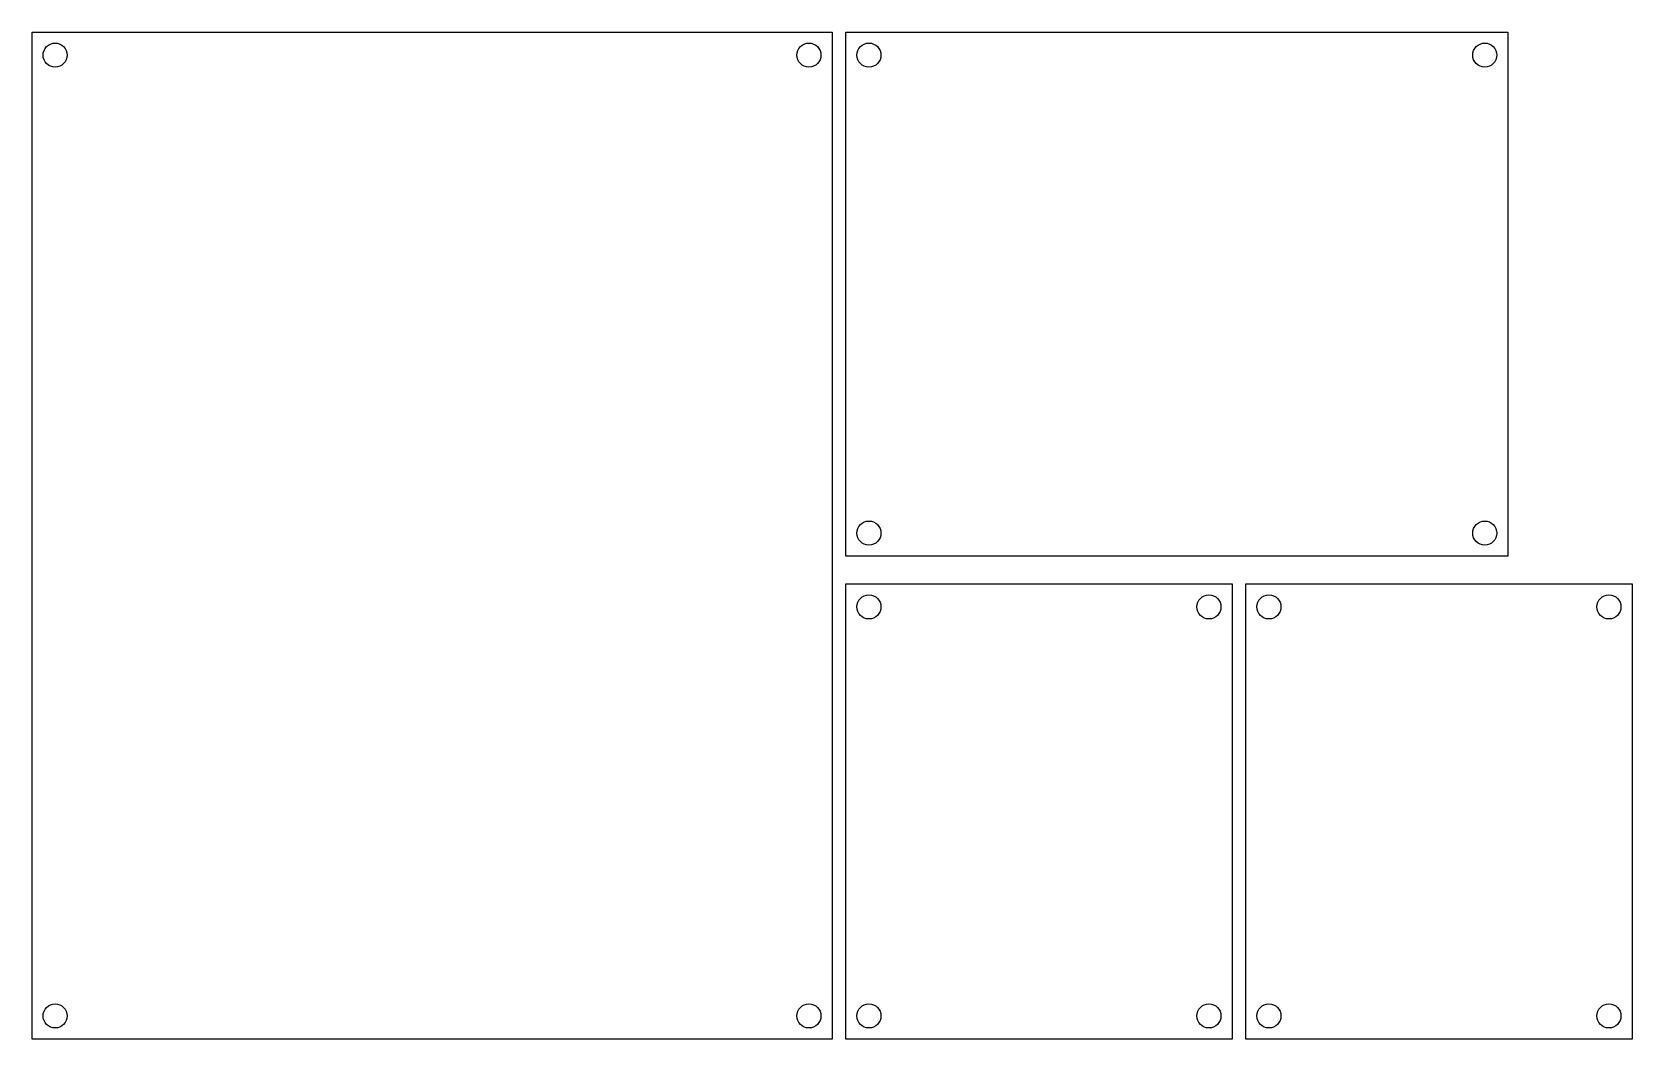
# Model space of a CAD drawing. Header units: millimetres. Extents: x 56 to 288, y -136 to 10.
import ezdxf

# ---------------------------------------------------------------- set-up
doc = ezdxf.new("R2010")
doc.units = ezdxf.units.MM

msp = doc.modelspace()

# ---------------------------------------------------------------- linework, layer by layer
at = {"color": 7, "linetype": 'Continuous', "lineweight": 25}
for p, q in [((55.84, -135.54), (55.84, 10.46)), ((55.84, 10.46), (171.84, 10.46)), ((171.84, 10.46), (171.84, -135.54)), ((173.84, 10.46), (269.84, 10.46)), ((173.84, -65.54), (173.84, 10.46)), ((269.84, 10.46), (269.84, -65.54)), ((269.84, -65.54), (173.84, -65.54)), ((173.84, -135.54), (173.84, -69.54)), ((173.84, -69.54), (229.84, -69.54)), ((229.84, -69.54), (229.84, -135.54)), ((231.84, -69.54), (287.84, -69.54)), ((231.84, -135.54), (231.84, -69.54)), ((287.84, -69.54), (287.84, -135.54)), ((171.84, -135.54), (55.84, -135.54)), ((229.84, -135.54), (173.84, -135.54)), ((287.84, -135.54), (231.84, -135.54))]:
    msp.add_line(p, q, dxfattribs=at)
for centre in [(59.19, 7.11), (168.49, 7.11), (177.19, 7.11), (266.49, 7.11), (177.19, -62.19), (266.49, -62.19), (177.19, -72.89), (226.49, -72.89), (235.19, -72.89), (284.49, -72.89), (59.19, -132.19), (168.49, -132.19), (177.19, -132.19), (226.49, -132.19), (235.19, -132.19), (284.49, -132.19)]:
    msp.add_circle(centre, 1.75, dxfattribs=at)

doc.saveas('drawing.dxf')
